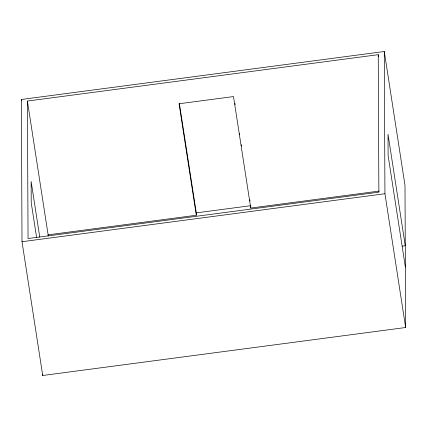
<?xml version="1.0" encoding="UTF-8"?>
<svg xmlns="http://www.w3.org/2000/svg" width="427" height="427" viewBox="0 0 427 427"><rect width="100%" height="100%" fill="white"/><g stroke="black" fill="none" stroke-linecap="round" stroke-linejoin="round"><path stroke-width="0.64" d="M21.35 99.486L384.279 51.507L404.988 185.291L405.65 327.514L42.721 375.493L22.012 241.709L21.35 99.486L21.553 100.804M378.237 54.677L378.877 192.161L28.049 238.538L27.408 101.055L378.237 54.677L378.546 56.652M48.128 236.163L48.123 234.839L196.313 215.251L196.303 212.881L250.745 205.686L250.756 208.056L379.192 191.077M22.012 241.709L384.94 193.73L384.279 51.507M402.245 246.139L405.271 245.738L388.01 134.249L388.111 155.583L405.367 267.072M384.94 193.73L405.65 327.514M234.903 103.377L235.106 104.69M239.574 133.544L239.777 134.857M241.303 144.694L241.506 146.002M249.832 199.783L250.035 201.096M250.756 208.056L233.494 96.566L179.057 103.761L196.313 215.251M179.351 103.361L196.303 212.881M27.408 101.055L48.123 234.839M39.764 237.172L31.134 181.427L31.23 202.761L36.615 237.519M42.716 374.164L42.721 375.493"/></g></svg>
